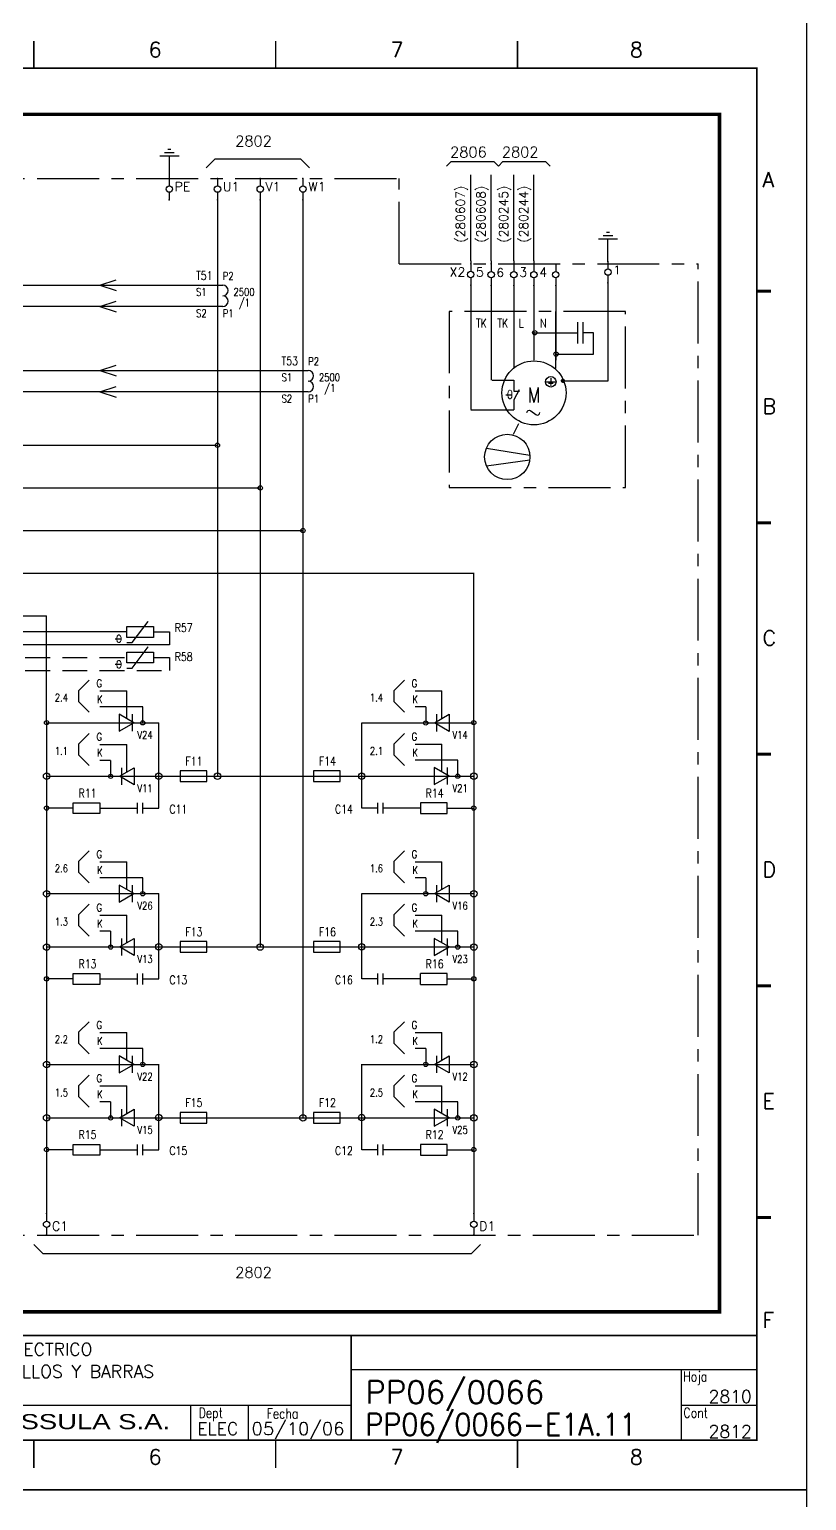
# Model space of a CAD drawing. Extents: x -4 to 416, y -4762 to 287.
# Drawn here: x 259.6 to 416.3, y -1497.4 to -1200.4 of the extents above; entities that cross this region are included whole.
import ezdxf
from ezdxf.enums import TextEntityAlignment as Align

# ---------------------------------------------------------------- set-up
doc = ezdxf.new("R2010")
doc.units = 0
doc.header["$LTSCALE"] = 10
doc.header["$MEASUREMENT"] = 0
for name, pattern in [('CENTER', [2, 1.25, -0.25, 0.25, -0.25]), ('DASHDOT', [1, 0.5, -0.25, 0, -0.25]), ('DASHED', [0.75, 0.5, -0.25])]:
    doc.linetypes.add(name, pattern=pattern)
doc.layers.get('0').update_dxf_attribs({"linetype": 'CONTINUOUS'})
for name, color, linetype in [('1', 7, 'CONTINUOUS'), ('10', 5, 'CONTINUOUS'), ('2', 7, 'CONTINUOUS'), ('25', 3, 'CONTINUOUS'), ('25K', 4, 'DASHED'), ('25PK', 4, 'CENTER'), ('35', 2, 'CONTINUOUS'), ('50', 1, 'CONTINUOUS'), ('8', 1, 'CONTINUOUS'), ('9', 6, 'CONTINUOUS'), ('DIBUJO', 7, 'CONTINUOUS'), ('NODE', 7, 'CONTINUOUS')]:
    doc.layers.add(name, color=color, linetype=linetype)
doc.styles.add('ABBSTYLE', font='ROMANS.SHX', dxfattribs={"width": 0.8})
doc.styles.add('HELVETICA', font='HELV.SHX')
doc.styles.add('LABEL', font='SIMPLEX', dxfattribs={"width": 0.8, "height": 4})
doc.styles.add('ROMANS', font='romans')
doc.styles.get("Standard").update_dxf_attribs({"font": 'simplex'})

# ---------------------------------------------------------------- blocks, each defined once
blk = doc.blocks.new('newcajec')
at = {"layer": '1'}
for p, q in [((179.4, 20.85), (0.13, 20.85)), ((7, 20.85), (7, 0)), ((71, 20.85), (71, 0)), ((84, 20.85), (84, 0.09)), ((99, 20.85), (99, 0)), ((215.2, 20.8), (215.2, 0)), ((184.64, 20.18), (184.81, 20.01)), ((184.81, 20.01), (185.18, 20.25)), ((10.6, 16.64), (0, 16.64)), ((10.6, 16.64), (99, 16.64)), ((10.6, 12.48), (0, 12.48)), ((10.6, 12.48), (99, 12.48)), ((179.4, 13.87), (215.2, 13.87)), ((368, 14.06), (368, 0)), ((10.6, 8.32), (0, 8.32)), ((10.6, 8.32), (99, 8.32)), ((179.4, 6.93), (267.63, 6.93)), ((267.63, 6.93), (302.5, 6.93)), ((270.63, 6.91), (270.63, 0)), ((282.07, 6.93), (282.07, 0)), ((368, 6.93), (383, 6.93)), ((10.6, 4.16), (0, 4.16)), ((10.6, 4.16), (99, 4.16))]:
    blk.add_line(p, q, dxfattribs=at)
for points in [[(47.5, 272.5, 0.3, 0.3, 0), (47.5, 277.91, 0.3, 0.3, 0)], [(95.5, 272.5, 0.3, 0.3, 0), (95.5, 277.91, 0.3, 0.3, 0)], [(143.5, 272.5, 0.3, 0.3, 0), (143.5, 277.91, 0.3, 0.3, 0)], [(191.5, 272.5, 0.3, 0.3, 0), (191.5, 277.91, 0.3, 0.3, 0)], [(239.5, 272.5, 0.3, 0.3, 0), (239.5, 277.91, 0.3, 0.3, 0)], [(287.5, 272.5, 0.3, 0.3, 0), (287.5, 277.91, 0.3, 0.3, 0)], [(335.5, 272.5, 0.3, 0.3, 0), (335.5, 277.91, 0.3, 0.3, 0)], [(-2.99, 228.23, 0.6, 0.6, 0), (-0.18, 228.23, 0.6, 0.6, 0)], [(383.01, 228.23, 0.6, 0.6, 0), (385.82, 228.23, 0.6, 0.6, 0)], [(-2.99, 182.23, 0.6, 0.6, 0), (-0.18, 182.23, 0.6, 0.6, 0)], [(383.01, 182.23, 0.6, 0.6, 0), (385.82, 182.23, 0.6, 0.6, 0)], [(-2.99, 136.23, 0.6, 0.6, 0), (-0.18, 136.23, 0.6, 0.6, 0)], [(383.01, 136.23, 0.6, 0.6, 0), (385.82, 136.23, 0.6, 0.6, 0)], [(-2.99, 90.23, 0.6, 0.6, 0), (-0.18, 90.23, 0.6, 0.6, 0)], [(383.01, 90.23, 0.6, 0.6, 0), (385.82, 90.23, 0.6, 0.6, 0)], [(-2.99, 44.23, 0.6, 0.6, 0), (-0.18, 44.23, 0.6, 0.6, 0)], [(383.01, 44.23, 0.6, 0.6, 0), (385.82, 44.23, 0.6, 0.6, 0)], [(383, 20.8, 0.3, 0.3, 0), (179.4, 20.8, 0.3, 0.3, 0), (179.4, 0, 0.3, 0.3, 0)], [(302.5, 20.8, 0.3, 0.3, 0), (302.5, 0, 0.3, 0.3, 0)], [(302.5, 14, 0.3, 0.3, 0), (383, 14, 0.3, 0.3, 0)], [(47.5, -5.5, 0.3, 0.3, 0), (47.5, -0.09, 0.3, 0.3, 0)], [(95.5, -5.5, 0.3, 0.3, 0), (95.5, -0.09, 0.3, 0.3, 0)], [(143.5, -5.5, 0.3, 0.3, 0), (143.5, -0.09, 0.3, 0.3, 0)], [(191.5, -5.5, 0.3, 0.3, 0), (191.5, -0.09, 0.3, 0.3, 0)], [(239.5, -5.5, 0.3, 0.3, 0), (239.5, -0.09, 0.3, 0.3, 0)], [(287.5, -5.5, 0.3, 0.3, 0), (287.5, -0.09, 0.3, 0.3, 0)], [(335.5, -5.5, 0.3, 0.3, 0), (335.5, -0.09, 0.3, 0.3, 0)]]:
    blk.add_lwpolyline(points, format="xyseb", dxfattribs=at)
at = {"layer": '1', "const_width": 0.3}
blk.add_lwpolyline([(0, 0), (0, 272.5), (383, 272.5), (383, 0)], close=True, dxfattribs=at)
at = {"layer": '2', "color": 14}
for p, q in [((221.42, 4.69), (221.42, 5.81)), ((221.42, 2.47), (221.42, 3.58))]:
    blk.add_line(p, q, dxfattribs=at)
for points in [[(220.05, 5.81), (220.05, 6.92), (226.74, 5.81), (226.74, 6.92)], [(221.42, 2.47), (220.05, 2.47), (221.42, 5.81), (220.05, 5.81)], [(221.42, 4.69), (224.25, 4.69), (221.42, 3.58), (224.25, 3.58)], [(224.25, 5.81), (225.37, 5.81), (225.37, 4.69)], [(224.25, 3.58), (225.37, 3.58), (225.37, 2.47)], [(225.37, 5.81), (226.74, 5.81), (225.37, 1.35), (226.74, 1.35)], [(224.25, 0.24), (224.25, 2.47), (220.05, 0.24), (220.05, 2.47)], [(226.74, 1.35), (226.74, 0.24), (224.25, 1.35), (224.25, 0.24)]]:
    blk.add_solid(points, dxfattribs=at)
at = {"layer": '1', "style": 'ROMANS'}
for s, p in [('1', (22.29, 274.68)), ('2', (70.29, 274.68)), ('3', (118.29, 274.68)), ('4', (166.29, 274.68)), ('5', (214.29, 274.68)), ('6', (262.29, 274.68)), ('7', (310.29, 274.68)), ('8', (357.79, 274.68)), ('A', (-4.37, 248.84)), ('A', (384.13, 248.84)), ('B', (-4.37, 203.84)), ('B', (384.13, 203.84)), ('C', (-4.37, 157.84)), ('C', (384.13, 157.84)), ('D', (-4.37, 111.84)), ('D', (384.13, 111.84)), ('E', (-4.37, 65.84)), ('E', (384.13, 65.84)), ('F', (-4.37, 22.34)), ('F', (384.13, 22.34)), ('1', (22.29, -4.82)), ('2', (70.29, -4.82)), ('3', (118.29, -4.82)), ('4', (166.29, -4.82)), ('5', (214.29, -4.82)), ('6', (262.29, -4.82)), ('7', (310.29, -4.82)), ('8', (357.79, -4.82))]:
    blk.add_text(s, height=3, dxfattribs=at).set_placement(p)
at = {"layer": '1', "style": 'LABEL', "width": 0.8}
for s, p in [('Diseno comprobado por', (179.73, 18.27)), ('Dibujo comprobado por', (179.81, 11.47)), ('Hoja', (368.38, 11.66)), ('Dibujado por', (179.83, 4.64)), ('Fecha', (285.71, 4.3)), ('Cont', (368.43, 4.46)), ('No', (2.23, 1.05)), ('Revision', (8, 1.05))]:
    blk.add_text(s, height=2, dxfattribs=at).set_placement(p)
for s, p in [('Dept', (274.61, 4.44)), ('Elaborado', (77.5, 1.05)), ('Fecha', (91.5, 1.05))]:
    blk.add_text(s, height=2, dxfattribs=at).set_placement(p, align=Align.CENTER)
at = {"layer": '10', "style": 'ROMANS'}
for tag, p in [('REV41', (3.5, 18.74)), ('REV43', (77.7, 18.74)), ('REV31', (3.5, 14.58)), ('REV33', (77.7, 14.58)), ('REV21', (3.5, 10.42)), ('REV23', (77.7, 10.42)), ('REV11', (3.5, 6.27)), ('REV13', (77.7, 6.27))]:
    blk.add_attdef(tag, text='', height=2.5, dxfattribs=at).set_placement(p, align=Align.MIDDLE)
for tag, p, height in [('REV42', (8, 17.49), 2.5), ('SHEETNAME1', (100.5, 15.83), 2.5), ('DOCUMENTTYPE', (216.43, 16.8), 2.5), ('NOTA', (305.32, 15.8), 3), ('REV32', (8, 13.33), 2.5), ('DESIGNCHECK', (180.74, 14.83), 2.5), ('OBJECT', (216.43, 12.4), 2.5), ('SHEETNAME2', (100.5, 11.67), 2.5), ('ORDER', (305.32, 7.3), 4.5), ('REV22', (8, 9.17), 2.5), ('SHEETNAME3', (100.5, 7.51), 2.5), ('DRAWINGCHECK', (180.53, 7.71), 2.5), ('CUSTOMER', (216.43, 8.08), 2.5), ('REV12', (8, 5.01), 2.5), ('SHEETNAME4', (100.5, 3.35), 2.5), ('USER', (180.63, 0.71), 2.5), ('DEPARTMENT', (271.93, 1.05), 2.5), ('DOCUMENT_ID', (305.32, 0.93), 4.4)]:
    blk.add_attdef(tag, p, '', height=height, dxfattribs=at)
for tag, width, p, p2 in [('REV44', 1.221199, (84.53, 17.49), (98.48, 17.49)), ('REV34', 1.221199, (84.53, 13.33), (98.48, 13.33)), ('REV24', 1.221199, (84.53, 9.17), (98.48, 9.17)), ('REV14', 1.221199, (84.53, 5.01), (98.48, 5.01)), ('CREATED2', 7.039915, (282.71, 1.05), (301.14, 1.05))]:
    blk.add_attdef(tag, text='', height=2.5, dxfattribs=dict(at, width=width)).set_placement(p, p2, align=Align.FIT)
for tag, p in [('SHEET', (382, 7.43)), ('NEXTSHEET', (382, 0.5))]:
    blk.add_attdef(tag, text='', height=2.5, dxfattribs=at).set_placement(p, align=Align.RIGHT)
at = {"layer": 'DIBUJO', "color": 14, "style": 'HELVETICA', "width": 1.3}
blk.add_text('RUSSULA S.A.', height=3, dxfattribs=at).set_placement((229, 2.19))
blk = doc.blocks.new('NOD', base_point=(237.5, 170))
at = {"layer": 'NODE'}
blk.add_point((237.5, 170), dxfattribs=at)
blk = doc.blocks.new('$$PLU21C')
for p, q in [((0, 2.5), (0, 0.75)), ((0, -0.75), (0, -2.5))]:
    blk.add_line(p, q)
at = {"layer": '2'}
blk.add_circle((0, 0), 0.75, dxfattribs=at)
for p in [(0, 2.5), (0, -2.5)]:
    blk.add_blockref('NOD', p, dxfattribs=at)
at = {"layer": '8'}
blk.add_attdef('*A', (1.25, -0.5), '', height=2.15, dxfattribs=at)
at = {"layer": '9'}
blk.add_attdef('ID', text='', height=2.15, dxfattribs=at).set_placement((-1.25, -0.5), align=Align.RIGHT)
blk = doc.blocks.new('$$PLD12C')
for p, q in [((0, 2.5), (0, 0.75)), ((0, -0.75), (0, -2.5))]:
    blk.add_line(p, q)
at = {"layer": '2'}
blk.add_circle((0, 0), 0.75, dxfattribs=at)
for p in [(0, 2.5), (0, -2.5)]:
    blk.add_blockref('NOD', p, dxfattribs=at)
at = {"layer": '8'}
blk.add_attdef('*A', (1.25, -1.5), '', height=2.15, dxfattribs=at)
at = {"layer": '9'}
blk.add_attdef('ID', text='', height=2.15, dxfattribs=at).set_placement((-1.25, -1.5), align=Align.RIGHT)

msp = doc.modelspace()

# ---------------------------------------------------------------- linework, layer by layer
for p, q in [((297.01, -1226.54), (295.18, -1228.37)), ((297.01, -1226.54), (314.25, -1226.54)), ((314.25, -1226.54), (316.07, -1228.37)), ((344.62, -1227.08), (343.71, -1227.99)), ((344.62, -1227.08), (353.24, -1227.08)), ((353.24, -1227.08), (354.15, -1227.99)), ((355.07, -1227.08), (354.15, -1227.99)), ((355.07, -1227.08), (363.69, -1227.08)), ((363.69, -1227.08), (364.6, -1227.99)), ((262.24, -1447.52), (260.41, -1445.69)), ((348.72, -1447.52), (350.55, -1445.69)), ((262.24, -1447.52), (348.72, -1447.52))]:
    msp.add_line(p, q)
at = {"layer": '2', "color": 7}
for p, q in [((348.57, -1247.1), (348.57, -1229.74)), ((352.71, -1247.1), (352.71, -1229.74)), ((357.27, -1247.1), (357.27, -1229.74)), ((361.32, -1247.1), (361.32, -1229.74)), ((348.57, -1247.1), (348.57, -1248.7)), ((352.71, -1247.1), (352.71, -1248.7)), ((357.27, -1247.1), (357.27, -1248.7)), ((361.32, -1247.1), (361.32, -1248.7))]:
    msp.add_line(p, q, dxfattribs=at)
at = {"layer": '2', "color": 210}
for p, q in [((297.49, -1233.72), (297.49, -1351.15)), ((306.11, -1233.72), (306.11, -1385.62)), ((314.73, -1233.72), (314.73, -1420.09)), ((263.02, -1340.37), (263.02, -1439.49)), ((349.2, -1340.37), (349.2, -1440.56))]:
    msp.add_line(p, q, dxfattribs=at)
at = {"layer": '2', "color": 2}
for p, q in [((348.57, -1252.07), (348.57, -1277.15)), ((352.7, -1251.81), (352.7, -1271.21))]:
    msp.add_line(p, q, dxfattribs=at)
at = {"layer": '2', "color": 1}
for p, q in [((357.27, -1252.07), (357.27, -1268.79)), ((361.32, -1251.59), (361.32, -1267.16)), ((365.72, -1252.07), (365.72, -1267.16)), ((365.72, -1268.88), (365.72, -1257.33))]:
    msp.add_line(p, q, dxfattribs=at)
at = {"layer": '2', "color": 3}
for p, q in [((376.32, -1271.38), (376.32, -1251.56)), ((367.27, -1271.38), (376.32, -1271.38))]:
    msp.add_line(p, q, dxfattribs=at)
at = {"layer": '2', "color": 4, "linetype": 'CENTER'}
msp.add_line((41.09, -1443.8), (394.45, -1443.8), dxfattribs=at)
msp.add_line((41.09, -1443.8), (394.45, -1443.8), dxfattribs=at)
at = {"layer": '2', "color": 3, "linetype": 'DASHDOT', "const_width": 0.724}
msp.add_lwpolyline([(23.86, -1217.56), (398.76, -1217.56), (398.76, -1459.31), (23.86, -1459.31), (23.86, -1217.56)], dxfattribs=at)
at = {"layer": '25', "linetype": 'Continuous'}
for p, q in [((364.73, -1270.8), (364.73, -1271.55)), ((363.82, -1271.55), (365.63, -1271.55)), ((364.27, -1271.85), (365.18, -1271.85)), ((364.58, -1272.15), (364.88, -1272.15))]:
    msp.add_line(p, q, dxfattribs=at)
at = {"layer": '25'}
for p, q in [((355.67, -1274.21), (356.92, -1274.21)), ((276.82, -1323.43), (278.09, -1323.43)), ((276.82, -1328.58), (278.09, -1328.58)), ((271.63, -1331.76), (269.48, -1333.91)), ((335.19, -1331.78), (333.04, -1333.94)), ((269.48, -1333.91), (269.48, -1336.07)), ((269.48, -1336.07), (271.63, -1338.22)), ((333.04, -1333.94), (333.04, -1336.09)), ((333.04, -1336.09), (335.19, -1338.25)), ((271.63, -1342.56), (269.48, -1344.71)), ((269.48, -1344.71), (269.48, -1346.86)), ((335.19, -1342.53), (333.04, -1344.68)), ((333.04, -1344.68), (333.04, -1346.84)), ((269.48, -1346.86), (271.63, -1349.02)), ((333.04, -1346.84), (335.19, -1348.99)), ((271.63, -1366.26), (269.48, -1368.41)), ((269.48, -1368.41), (269.48, -1370.57)), ((335.19, -1366.26), (333.04, -1368.41)), ((333.04, -1368.41), (333.04, -1370.57)), ((269.48, -1370.57), (271.63, -1372.72)), ((333.04, -1370.57), (335.19, -1372.72)), ((271.63, -1377.03), (269.48, -1379.18)), ((335.19, -1377.03), (333.04, -1379.18)), ((269.48, -1379.18), (269.48, -1381.34)), ((333.04, -1379.18), (333.04, -1381.34)), ((269.48, -1381.34), (271.63, -1383.49)), ((333.04, -1381.34), (335.19, -1383.49)), ((271.63, -1400.73), (269.48, -1402.88)), ((335.19, -1400.73), (333.04, -1402.88)), ((269.48, -1402.88), (269.48, -1405.04)), ((333.04, -1402.88), (333.04, -1405.04)), ((269.48, -1405.04), (271.63, -1407.19)), ((333.04, -1405.04), (335.19, -1407.19)), ((271.63, -1411.5), (269.48, -1413.66)), ((269.48, -1413.66), (269.48, -1415.81)), ((335.19, -1411.5), (333.04, -1413.66)), ((333.04, -1413.66), (333.04, -1415.81)), ((269.48, -1415.81), (271.63, -1417.97)), ((333.04, -1415.81), (335.19, -1417.97))]:
    msp.add_line(p, q, dxfattribs=at)
at = {"layer": '25', "linetype": 'Continuous'}
msp.add_lwpolyline([(366.95, -1271.35, 0.431, 0.431, 1), (367.38, -1271.35, 0.431, 0.431, 1)], format="xyseb", close=True, dxfattribs=at)
msp.add_lwpolyline([(359.92, -1277.78, -0.619604), (360.69, -1277.39), (361.73, -1278.17, 0.618034), (362.5, -1277.78, -1)], format="xyb", dxfattribs=at)
msp.add_circle((364.73, -1271.55), 1.06, dxfattribs=at)
at = {"layer": '25K'}
for p, q in [((357.23, -1282.12), (358.31, -1279.97)), ((258.71, -1327.21), (279.18, -1327.21)), ((284.56, -1327.21), (287.79, -1327.21)), ((287.79, -1327.21), (287.79, -1329.84)), ((258.71, -1329.84), (287.79, -1329.84))]:
    msp.add_line(p, q, dxfattribs=at)
at = {"layer": '25PK'}
for p, q in [((41.09, -1230.49), (334.12, -1230.49)), ((41.09, -1230.49), (334.12, -1230.49)), ((334.12, -1247.73), (334.12, -1230.49)), ((334.12, -1247.73), (334.12, -1230.49)), ((334.12, -1247.73), (394.45, -1247.73)), ((334.12, -1247.73), (394.45, -1247.73)), ((394.45, -1443.8), (394.45, -1247.73)), ((394.45, -1443.8), (394.45, -1247.73))]:
    msp.add_line(p, q, dxfattribs=at)
msp.add_lwpolyline([(344.26, -1257.33), (344.26, -1292.88), (379.81, -1292.88), (379.81, -1257.33)], close=True, dxfattribs=at)
at = {"layer": '35', "linetype": 'Continuous'}
for p, q in [((289.73, -1225.97), (285.85, -1225.97)), ((288.76, -1225.33), (286.82, -1225.33)), ((288.11, -1224.68), (287.47, -1224.68)), ((287.79, -1230.49), (287.79, -1225.97)), ((376.6, -1241.44), (375.95, -1241.44)), ((378.21, -1242.73), (374.34, -1242.73)), ((377.24, -1242.08), (375.3, -1242.08)), ((376.27, -1247.25), (376.27, -1242.73))]:
    msp.add_line(p, q, dxfattribs=at)
at = {"layer": '35'}
for p, q in [((247.93, -1252.04), (298.57, -1252.04)), ((273.79, -1252.04), (277.02, -1250.96)), ((273.79, -1252.04), (277.02, -1253.11)), ((273.79, -1256.34), (277.02, -1255.27)), ((298.57, -1256.34), (247.93, -1256.34)), ((273.79, -1256.34), (277.02, -1257.42)), ((361.49, -1261.64), (370.11, -1261.64)), ((370.11, -1259.49), (370.11, -1263.79)), ((371.19, -1259.49), (371.19, -1263.79)), ((373.34, -1261.64), (371.19, -1261.64)), ((373.34, -1265.95), (373.34, -1261.64)), ((365.8, -1265.95), (373.34, -1265.95)), ((242.55, -1269.27), (315.8, -1269.27)), ((273.79, -1269.27), (277.02, -1268.2)), ((273.79, -1269.27), (277.02, -1270.35)), ((315.8, -1273.58), (247.93, -1273.58)), ((273.79, -1273.58), (277.02, -1272.5)), ((273.79, -1273.58), (277.02, -1274.66)), ((352.88, -1271.19), (357.28, -1271.19)), ((357.28, -1271.19), (357.28, -1273.45)), ((358.38, -1273.2), (357.28, -1275.17)), ((357.28, -1273.45), (358.41, -1273.45)), ((357.28, -1275.17), (357.28, -1277.23)), ((348.57, -1277.23), (357.28, -1277.23)), ((230.7, -1284.35), (297.49, -1284.35)), ((230.7, -1292.97), (306.11, -1292.97)), ((230.7, -1301.59), (314.73, -1301.59)), ((230.7, -1310.21), (349.28, -1310.21)), ((349.2, -1340.4), (349.2, -1310.21)), ((230.64, -1318.77), (263.02, -1318.77)), ((263.02, -1340.37), (263.02, -1318.77)), ((279.18, -1320.98), (284.56, -1320.98)), ((279.18, -1323.14), (279.18, -1320.98)), ((280.25, -1324.21), (283.48, -1319.91)), ((283.48, -1319.91), (283.48, -1319.91)), ((284.56, -1320.98), (284.56, -1323.14)), ((279.18, -1322.06), (139.13, -1322.06)), ((284.56, -1323.14), (279.18, -1323.14)), ((279.18, -1324.21), (280.25, -1324.21)), ((284.56, -1322.06), (287.79, -1322.06)), ((287.79, -1322.06), (287.79, -1324.68)), ((287.79, -1324.68), (240, -1324.68)), ((279.18, -1326.13), (284.56, -1326.13)), ((279.18, -1328.29), (279.18, -1326.13)), ((280.25, -1329.37), (283.48, -1325.06)), ((283.48, -1325.06), (283.48, -1325.06)), ((284.56, -1326.13), (284.56, -1328.29)), ((284.56, -1328.29), (279.18, -1328.29)), ((279.18, -1329.37), (280.25, -1329.37)), ((273.79, -1333.94), (279.19, -1333.94)), ((279.19, -1339.41), (279.19, -1333.94)), ((337.35, -1333.96), (342.75, -1333.96)), ((342.74, -1339.55), (342.74, -1333.96)), ((282.41, -1337.17), (273.79, -1337.17)), ((277.67, -1338.65), (277.67, -1342.1)), ((280.65, -1340.37), (277.67, -1338.65)), ((280.25, -1338.65), (280.25, -1342.1)), ((282.41, -1340.37), (282.41, -1337.17)), ((339.5, -1337.2), (337.35, -1337.2)), ((339.5, -1337.2), (339.5, -1340.43)), ((341.26, -1340.4), (344.24, -1338.68)), ((341.66, -1338.68), (341.66, -1342.12)), ((344.24, -1338.68), (344.24, -1342.12)), ((277.67, -1342.1), (280.65, -1340.37)), ((344.24, -1342.12), (341.26, -1340.4)), ((273.79, -1344.74), (279.19, -1344.74)), ((279.18, -1350.32), (279.18, -1344.74)), ((337.35, -1344.71), (342.75, -1344.71)), ((342.75, -1350.19), (342.75, -1344.71)), ((275.94, -1347.97), (273.79, -1347.97)), ((275.94, -1347.97), (275.94, -1351.2)), ((345.97, -1347.94), (337.35, -1347.94)), ((345.97, -1351.15), (345.97, -1347.94)), ((277.7, -1351.17), (280.68, -1349.45)), ((280.68, -1352.9), (277.7, -1351.17)), ((278.1, -1349.45), (278.1, -1352.9)), ((280.68, -1349.45), (280.68, -1352.9)), ((285.64, -1357.64), (285.64, -1351.15)), ((295.33, -1350.1), (289.95, -1350.1)), ((289.95, -1350.1), (289.95, -1352.25)), ((295.33, -1352.25), (295.33, -1350.1)), ((322.27, -1350.1), (316.88, -1350.1)), ((316.88, -1350.1), (316.88, -1352.25)), ((322.27, -1352.25), (322.27, -1350.1)), ((326.58, -1357.64), (326.58, -1351.15)), ((344.21, -1351.15), (341.23, -1349.42)), ((341.23, -1349.42), (341.23, -1352.87)), ((341.23, -1352.87), (344.21, -1351.15)), ((343.81, -1349.42), (343.81, -1352.87)), ((289.95, -1352.25), (295.33, -1352.25)), ((316.88, -1352.25), (322.27, -1352.25)), ((268.4, -1356.56), (273.79, -1356.56)), ((268.4, -1358.71), (268.4, -1356.56)), ((273.79, -1356.56), (273.79, -1358.71)), ((281.33, -1358.71), (281.33, -1356.56)), ((282.41, -1358.71), (282.41, -1356.56)), ((329.81, -1358.71), (329.81, -1356.56)), ((330.89, -1358.71), (330.89, -1356.56)), ((343.81, -1356.56), (338.43, -1356.56)), ((338.43, -1356.56), (338.43, -1358.71)), ((343.81, -1358.71), (343.81, -1356.56)), ((268.4, -1357.64), (263.02, -1357.64)), ((273.79, -1358.71), (268.4, -1358.71)), ((273.79, -1357.64), (281.33, -1357.64)), ((282.41, -1357.64), (285.64, -1357.64)), ((329.81, -1357.64), (326.58, -1357.64)), ((338.43, -1357.64), (330.89, -1357.64)), ((338.43, -1358.71), (343.81, -1358.71)), ((343.81, -1357.64), (349.2, -1357.64)), ((273.79, -1368.44), (279.19, -1368.44)), ((279.19, -1373.91), (279.19, -1368.44)), ((337.35, -1368.44), (342.75, -1368.44)), ((342.74, -1374.02), (342.74, -1368.44)), ((282.41, -1371.67), (273.79, -1371.67)), ((282.41, -1374.87), (282.41, -1371.67)), ((339.5, -1371.67), (337.35, -1371.67)), ((339.5, -1371.67), (339.5, -1374.9)), ((277.67, -1373.15), (277.67, -1376.6)), ((280.65, -1374.87), (277.67, -1373.15)), ((277.67, -1376.6), (280.65, -1374.87)), ((280.25, -1373.15), (280.25, -1376.6)), ((341.26, -1374.87), (344.24, -1373.15)), ((344.24, -1376.6), (341.26, -1374.87)), ((341.66, -1373.15), (341.66, -1376.6)), ((344.24, -1373.15), (344.24, -1376.6)), ((273.79, -1379.21), (279.19, -1379.21)), ((279.18, -1384.79), (279.18, -1379.21)), ((337.35, -1379.21), (342.75, -1379.21)), ((342.75, -1384.69), (342.75, -1379.21)), ((275.94, -1382.44), (273.79, -1382.44)), ((275.94, -1382.44), (275.94, -1385.67)), ((277.7, -1385.65), (280.68, -1383.92)), ((278.1, -1383.92), (278.1, -1387.37)), ((280.68, -1383.92), (280.68, -1387.37)), ((345.97, -1382.44), (337.35, -1382.44)), ((344.21, -1385.65), (341.23, -1383.92)), ((341.23, -1383.92), (341.23, -1387.37)), ((343.81, -1383.92), (343.81, -1387.37)), ((345.97, -1385.65), (345.97, -1382.44)), ((280.68, -1387.37), (277.7, -1385.65)), ((285.64, -1392.11), (285.64, -1385.62)), ((295.33, -1384.57), (289.95, -1384.57)), ((289.95, -1384.57), (289.95, -1386.72)), ((289.95, -1386.72), (295.33, -1386.72)), ((295.33, -1386.72), (295.33, -1384.57)), ((322.27, -1384.57), (316.88, -1384.57)), ((316.88, -1384.57), (316.88, -1386.72)), ((316.88, -1386.72), (322.27, -1386.72)), ((322.27, -1386.72), (322.27, -1384.57)), ((326.58, -1392.11), (326.58, -1385.62)), ((341.23, -1387.37), (344.21, -1385.65)), ((268.4, -1392.11), (263.02, -1392.11)), ((268.4, -1391.03), (273.79, -1391.03)), ((268.4, -1393.19), (268.4, -1391.03)), ((273.79, -1391.03), (273.79, -1393.19)), ((273.79, -1392.11), (281.33, -1392.11)), ((281.33, -1393.19), (281.33, -1391.03)), ((282.41, -1393.19), (282.41, -1391.03)), ((282.41, -1392.11), (285.64, -1392.11)), ((329.81, -1392.11), (326.58, -1392.11)), ((329.81, -1393.19), (329.81, -1391.03)), ((330.89, -1393.19), (330.89, -1391.03)), ((338.43, -1392.11), (330.89, -1392.11)), ((343.81, -1391.03), (338.43, -1391.03)), ((338.43, -1393.19), (338.43, -1391.03)), ((343.81, -1393.19), (343.81, -1391.03)), ((343.81, -1392.11), (349.2, -1392.11)), ((273.79, -1393.19), (268.4, -1393.19)), ((338.43, -1393.19), (343.81, -1393.19)), ((273.79, -1402.91), (279.19, -1402.91)), ((279.19, -1408.39), (279.19, -1402.91)), ((337.35, -1402.91), (342.75, -1402.91)), ((342.74, -1408.5), (342.74, -1402.91)), ((282.41, -1406.14), (273.79, -1406.14)), ((280.65, -1409.35), (277.67, -1407.62)), ((277.67, -1407.62), (277.67, -1411.07)), ((280.25, -1407.62), (280.25, -1411.07)), ((282.41, -1409.35), (282.41, -1406.14)), ((339.5, -1406.14), (337.35, -1406.14)), ((339.5, -1406.14), (339.5, -1409.37)), ((341.26, -1409.35), (344.24, -1407.62)), ((341.66, -1407.62), (341.66, -1411.07)), ((344.24, -1407.62), (344.24, -1411.07)), ((277.67, -1411.07), (280.65, -1409.35)), ((344.24, -1411.07), (341.26, -1409.35)), ((273.79, -1413.68), (279.19, -1413.68)), ((279.18, -1419.27), (279.18, -1413.68)), ((337.35, -1413.68), (342.75, -1413.68)), ((342.75, -1419.16), (342.75, -1413.68)), ((275.94, -1416.92), (273.79, -1416.92)), ((275.94, -1416.92), (275.94, -1420.15)), ((277.7, -1420.12), (280.68, -1418.4)), ((278.1, -1418.4), (278.1, -1421.84)), ((280.68, -1418.4), (280.68, -1421.84)), ((295.33, -1419.04), (289.95, -1419.04)), ((289.95, -1419.04), (289.95, -1421.2)), ((295.33, -1421.2), (295.33, -1419.04)), ((322.27, -1419.04), (316.88, -1419.04)), ((316.88, -1419.04), (316.88, -1421.2)), ((322.27, -1421.2), (322.27, -1419.04)), ((345.97, -1416.92), (337.35, -1416.92)), ((344.21, -1420.12), (341.23, -1418.4)), ((341.23, -1418.4), (341.23, -1421.84)), ((343.81, -1418.4), (343.81, -1421.84)), ((345.97, -1420.12), (345.97, -1416.92)), ((280.68, -1421.84), (277.7, -1420.12)), ((285.64, -1426.58), (285.64, -1420.09)), ((289.95, -1421.2), (295.33, -1421.2)), ((316.88, -1421.2), (322.27, -1421.2)), ((326.58, -1426.58), (326.58, -1420.09)), ((341.23, -1421.84), (344.21, -1420.12)), ((268.4, -1425.51), (273.79, -1425.51)), ((268.4, -1427.66), (268.4, -1425.51)), ((273.79, -1425.51), (273.79, -1427.66)), ((281.33, -1427.66), (281.33, -1425.51)), ((282.41, -1427.66), (282.41, -1425.51)), ((329.81, -1427.66), (329.81, -1425.51)), ((330.89, -1427.66), (330.89, -1425.51)), ((343.81, -1425.51), (338.43, -1425.51)), ((338.43, -1425.51), (338.43, -1427.66)), ((343.81, -1427.66), (343.81, -1425.51)), ((268.4, -1426.58), (263.02, -1426.58)), ((273.79, -1427.66), (268.4, -1427.66)), ((273.79, -1426.58), (281.33, -1426.58)), ((282.41, -1426.58), (285.64, -1426.58)), ((329.81, -1426.58), (326.58, -1426.58)), ((338.43, -1426.58), (330.89, -1426.58)), ((338.43, -1427.66), (343.81, -1427.66)), ((343.81, -1426.58), (349.2, -1426.58))]:
    msp.add_line(p, q, dxfattribs=at)
for centre in [(361.49, -1261.64), (365.8, -1265.95), (297.49, -1284.35), (306.11, -1292.97), (314.73, -1301.59), (282.41, -1340.4), (339.5, -1340.43), (275.94, -1351.2), (345.97, -1351.17), (263.02, -1357.61), (349.2, -1357.61), (282.41, -1374.9), (339.5, -1374.9), (275.94, -1385.67), (345.97, -1385.67), (263.02, -1392.08), (349.2, -1392.08), (282.41, -1409.37), (339.5, -1409.37), (275.94, -1420.15), (345.97, -1420.15), (263.02, -1426.56), (349.2, -1426.56)]:
    msp.add_circle(centre, 0.431, dxfattribs=at)
at = {"layer": '35', "color": 210}
for centre in [(263.02, -1340.37), (349.2, -1340.37)]:
    msp.add_circle(centre, 0.431, dxfattribs=at)
at = {"layer": '35'}
for centre in [(298.57, -1253.11), (298.57, -1255.27), (315.8, -1270.35), (315.8, -1272.5)]:
    msp.add_arc(centre, 1.08, 270, 90, dxfattribs=at)
at = {"layer": '50', "linetype": 'Continuous'}
for p, q in [((351.75, -1284.93), (360.52, -1286.39)), ((351.77, -1288.53), (360.49, -1287.29))]:
    msp.add_line(p, q, dxfattribs=at)
at = {"layer": '50', "color": 210}
for p, q in [((263.02, -1340.4), (285.64, -1340.4)), ((285.64, -1351.15), (285.64, -1340.37)), ((326.58, -1351.15), (326.58, -1340.37)), ((326.58, -1340.4), (349.2, -1340.4)), ((263.02, -1351.15), (349.2, -1351.15)), ((263.02, -1374.87), (285.64, -1374.87)), ((285.64, -1385.62), (285.64, -1374.85)), ((326.58, -1385.62), (326.58, -1374.85)), ((326.58, -1374.87), (349.2, -1374.87)), ((263.02, -1385.65), (349.2, -1385.65)), ((263.02, -1409.35), (285.64, -1409.35)), ((285.64, -1420.09), (285.64, -1409.32)), ((326.58, -1420.09), (326.58, -1409.32)), ((326.58, -1409.35), (349.2, -1409.35)), ((263.02, -1420.12), (349.2, -1420.12))]:
    msp.add_line(p, q, dxfattribs=at)
at = {"layer": '50', "linetype": 'Continuous'}
for centre, radius in [((361.34, -1273.78), 6.46), ((355.96, -1286.71), 4.57)]:
    msp.add_circle(centre, radius, dxfattribs=at)
at = {"layer": '50', "color": 210}
for centre in [(263.02, -1351.17), (285.64, -1351.15), (297.49, -1351.17), (349.2, -1351.17), (349.2, -1374.9), (263.02, -1385.67), (306.11, -1385.67), (326.58, -1385.62), (349.2, -1385.67), (263.02, -1409.37), (349.2, -1409.37), (263.02, -1420.15), (285.64, -1420.09), (314.73, -1420.15), (326.58, -1420.09), (349.2, -1420.15)]:
    msp.add_circle(centre, 0.646, dxfattribs=at)
at = {"layer": '50', "color": 6}
for centre in [(326.58, -1351.15), (263.02, -1374.9), (285.64, -1385.62)]:
    msp.add_circle(centre, 0.646, dxfattribs=at)
at = {"layer": 'DIBUJO'}
for points in [[(-3.68, -1198.24), (416.32, -1198.24), (416.32, -1495.24), (-3.68, -1495.24), (-3.68, -1198.24)], [(-3.68, -1495.24), (416.32, -1495.24), (416.32, -1792.24), (-3.68, -1792.24), (-3.68, -1495.24)]]:
    msp.add_lwpolyline(points, dxfattribs=at)

# ---------------------------------------------------------------- block references
at = {"layer": '2', "color": 7}
ref = msp.add_blockref('newcajec', (17, -1485.22), dxfattribs=dict(at, xscale=1.016442892079943, yscale=1.016442892079943, zscale=1.016442892079943))
ref.add_attrib('REV24', '28/05/07', dxfattribs={"layer": '10', "height": 2.541, "style": 'ROMANS', "width": 0.728168}).set_placement((102.91, -1475.89), (117.1, -1475.89), align=Align.FIT)
ref.add_attrib('SHEETNAME3', 'TIRISTORES DE INDUCIDO', (119.15, -1477.59), dxfattribs={"layer": '10', "height": 2.5411, "style": 'ROMANS'})
ref.add_attrib('SHEETNAME2', 'CONVERTIDOR C.C. TIJERA 18RM', (119.15, -1473.36), dxfattribs={"layer": '10', "height": 2.5411, "style": 'ROMANS'})
ref.add_attrib('SHEETNAME1', '+TA111', (119.15, -1469.13), dxfattribs={"layer": '10', "height": 2.541, "style": 'ROMANS'})
ref.add_attrib('USER', 'J.PAZOS', (200.6, -1484.5), dxfattribs={"layer": '10', "height": 2.541, "style": 'ROMANS'})
ref.add_attrib('DRAWINGCHECK', 'J.L.C.C.', (200.5, -1477.38), dxfattribs={"layer": '10', "height": 2.541, "style": 'ROMANS'})
ref.add_attrib('DESIGNCHECK', 'J.M. CEDEIRA', (200.71, -1470.14), dxfattribs={"layer": '10', "height": 2.5411, "style": 'ROMANS'})
ref.add_attrib('REV22', 'As-built', (25.13, -1475.89), dxfattribs={"layer": '10', "height": 2.541, "style": 'ROMANS'})
ref.add_attrib('REV12', 'Aprobación documentación', (25.13, -1480.12), dxfattribs={"layer": '10', "height": 2.5411, "style": 'ROMANS'})
ref.add_attrib('REV21', '1', dxfattribs={"layer": '10', "height": 2.54, "style": 'ROMANS'}).set_placement((20.56, -1474.62), align=Align.MIDDLE)
ref.add_attrib('REV11', '0', dxfattribs={"layer": '10', "height": 2.54, "style": 'ROMANS'}).set_placement((20.56, -1478.85), align=Align.MIDDLE)
ref.add_attrib('SHEETNAME4', '-', (119.15, -1481.82), dxfattribs={"layer": '10', "height": 2.54, "style": 'ROMANS'})
ref.add_attrib('REV14', '18/10/06', dxfattribs={"layer": '10', "height": 2.541, "style": 'ROMANS', "width": 0.728168}).set_placement((102.91, -1480.12), (117.1, -1480.12), align=Align.FIT)
ref.add_attrib('REV23', 'C.C.R.', dxfattribs={"layer": '10', "height": 2.541, "style": 'ROMANS'}).set_placement((95.98, -1474.62), align=Align.MIDDLE)
ref.add_attrib('REV13', 'PAZOS', dxfattribs={"layer": '10', "height": 2.541, "style": 'ROMANS'}).set_placement((95.98, -1478.85), align=Align.MIDDLE)
ref.add_attrib('DOCUMENT_ID', 'PP06/0066-E1A.11', (327.34, -1484.27), dxfattribs={"layer": '10', "height": 4.4723, "style": 'ROMANS', "width": 0.9})
ref.add_attrib('ORDER', 'PP06/0066', (327.34, -1477.8), dxfattribs={"layer": '10', "height": 4.574, "style": 'ROMANS'})
ref.add_attrib('CUSTOMER', 'ACINDAR', (236.99, -1477), dxfattribs={"layer": '10', "height": 2.541, "style": 'ROMANS'})
ref.add_attrib('OBJECT', 'TREN DE ROLLOS Y BARRAS', (236.99, -1472.61), dxfattribs={"layer": '10', "height": 2.5411, "style": 'ROMANS'})
ref.add_attrib('DOCUMENTTYPE', 'ESQUEMA ELECTRICO', (236.99, -1468.14), dxfattribs={"layer": '10', "height": 2.5411, "style": 'ROMANS'})
ref.add_attrib('CREATED2', '05/10/06', dxfattribs={"layer": '10', "height": 2.541, "style": 'ROMANS', "width": 0.961976}).set_placement((304.36, -1484.16), (323.1, -1484.16), align=Align.FIT)
ref.add_attrib('DEPARTMENT', 'ELEC', (293.4, -1484.16), dxfattribs={"layer": '10', "height": 2.541, "style": 'ROMANS'})
ref.add_attrib('NEXTSHEET', '2812', dxfattribs={"layer": '10', "height": 2.541, "style": 'ROMANS'}).set_placement((405.28, -1484.71), align=Align.RIGHT)
ref.add_attrib('SHEET', '2810', dxfattribs={"layer": '10', "height": 2.541, "style": 'ROMANS'}).set_placement((405.28, -1477.66), align=Align.RIGHT)
at = {"layer": '2', "color": 7, "xscale": 0.8618399999999654, "yscale": 0.8618399999999654, "zscale": 0.8618399999999654}
for name, p, values in [('$$PLU21C', (287.77, -1232.64), {'*A': 'PE'}), ('$$PLU21C', (297.49, -1232.64), {'*A': 'U1'}), ('$$PLU21C', (306.11, -1232.64), {'*A': 'V1'}), ('$$PLU21C', (314.73, -1232.64), {'*A': 'W1'}), ('$$PLU21C', (348.57, -1249.89), {'ID': 'X2', '*A': '5'}), ('$$PLU21C', (357.27, -1249.92), {'*A': '3'}), ('$$PLU21C', (361.32, -1249.92), {'*A': '4'}), ('$$PLD12C', (263.02, -1441.64), {'*A': 'C1'}), ('$$PLD12C', (349.2, -1441.64), {'*A': 'D1'})]:
    msp.add_blockref(name, p, dxfattribs=at).add_auto_attribs(values)
at = {"layer": '2', "color": 7}
ref = msp.add_blockref('$$PLU21C', (376.27, -1249.4), dxfattribs=dict(at, xscale=0.8618399999999654, yscale=0.8618399999999654, zscale=0.8618399999999654))
ref.add_attrib('*A', '1', (377.35, -1249.83), dxfattribs={"layer": '8', "height": 1.72})
ref = msp.add_blockref('$$PLU21C', (352.7, -1249.92), dxfattribs=dict(at, xscale=0.8618399999999654, yscale=0.8618399999999654, zscale=0.8618399999999654))
ref.add_attrib('*A', '6', (353.78, -1250.35), dxfattribs={"layer": '8', "height": 1.72})
at = {"layer": '2', "color": 7, "xscale": 0.8618399999999654, "yscale": 0.8618399999999654, "zscale": 0.8618399999999654}
msp.add_blockref('$$PLU21C', (365.72, -1249.93), dxfattribs=at)

# ---------------------------------------------------------------- texts
at = {"layer": '2', "color": 7, "style": 'ROMANS'}
for s, p in [('2802', (301.07, -1224.03)), ('2806', (344.42, -1226.24)), ('2802', (354.86, -1226.24)), ('2802', (301.07, -1452.44))]:
    msp.add_text(s, height=2.155, dxfattribs=at).set_placement(p)
at = {"layer": '2', "color": 210}
for s, p in [('(280607)', (347.4, -1243.45)), ('(280608)', (351.54, -1243.45)), ('(280245)', (356.1, -1243.45)), ('(280244)', (360.14, -1243.45))]:
    msp.add_text(s, height=1.81, rotation=90, dxfattribs=at).set_placement(p)
at = {"layer": '25', "style": 'ABBSTYLE', "width": 0.8}
for s, height, p in [('T51', 1.724, (293.18, -1250.96)), ('P2', 1.551, (298.57, -1250.96)), ('S1', 1.551, (293.18, -1254.19)), ('2500', 1.551, (300.72, -1254.19)), ('/1', 1.551, (301.8, -1256.34)), ('S2', 1.551, (293.18, -1258.5)), ('P1', 1.551, (298.57, -1258.5)), ('TK', 1.724, (349.64, -1260.59)), ('TK', 1.724, (353.95, -1260.59)), ('L', 1.72, (358.26, -1260.59)), ('N', 1.72, (362.57, -1260.59)), ('T53', 1.724, (310.42, -1268.2)), ('P2', 1.551, (315.8, -1268.2)), ('S1', 1.551, (310.42, -1271.43)), ('2500', 1.551, (317.96, -1271.43)), ('/1', 1.551, (319.04, -1273.58)), ('0', 1.72, (355.9, -1274.96)), ('S2', 1.551, (310.42, -1275.74)), ('P1', 1.551, (315.8, -1275.74)), ('R57', 1.724, (288.87, -1322.06)), ('O', 1.55, (277.02, -1324.21)), ('R58', 1.724, (288.87, -1327.91)), ('O', 1.55, (277.02, -1329.37)), ('2.4', 1.551, (264.67, -1336.07)), ('1.4', 1.551, (328.23, -1336.09)), ('V24', 1.551, (281.33, -1343.61)), ('V14', 1.551, (344.89, -1343.63)), ('1.1', 1.551, (264.67, -1346.86)), ('2.1', 1.551, (328.23, -1346.84)), ('F11', 1.724, (291.03, -1348.99)), ('F14', 1.724, (317.96, -1348.99)), ('R11', 1.724, (269.48, -1355.46)), ('V11', 1.551, (281.33, -1354.41)), ('R14', 1.724, (339.5, -1355.46)), ('V21', 1.551, (344.89, -1354.38)), ('C11', 1.724, (287.79, -1358.69)), ('C14', 1.724, (321.19, -1358.69)), ('2.6', 1.551, (264.67, -1370.57)), ('1.6', 1.551, (328.23, -1370.57)), ('V26', 1.551, (281.33, -1378.11)), ('V16', 1.551, (344.89, -1378.11)), ('1.3', 1.551, (264.67, -1381.34)), ('2.3', 1.551, (328.23, -1381.34)), ('F13', 1.724, (291.03, -1383.47)), ('F16', 1.724, (317.96, -1383.47)), ('R13', 1.724, (269.48, -1389.93)), ('V13', 1.551, (281.33, -1388.88)), ('R16', 1.724, (339.5, -1389.93)), ('V23', 1.551, (344.89, -1388.88)), ('C13', 1.724, (287.79, -1393.16)), ('C16', 1.724, (321.19, -1393.16)), ('2.2', 1.551, (264.67, -1405.04)), ('1.2', 1.551, (328.23, -1405.04)), ('V22', 1.551, (281.33, -1412.58)), ('V12', 1.551, (344.89, -1412.58)), ('1.5', 1.551, (264.67, -1415.81)), ('F15', 1.724, (291.03, -1417.94)), ('F12', 1.724, (317.96, -1417.94)), ('2.5', 1.551, (328.23, -1415.81)), ('V15', 1.551, (281.33, -1423.35)), ('V25', 1.551, (344.89, -1423.35)), ('R15', 1.724, (269.48, -1424.4)), ('R12', 1.724, (339.5, -1424.4)), ('C15', 1.724, (287.79, -1427.64)), ('C12', 1.724, (321.19, -1427.64))]:
    msp.add_text(s, height=height, dxfattribs=at).set_placement(p)
at = {"layer": '25', "linetype": 'Continuous', "style": 'ABBSTYLE', "width": 0.8}
msp.add_text('M', height=3.02, dxfattribs=at).set_placement((361.34, -1274.21), align=Align.MIDDLE)
at = {"layer": '25', "style": 'ABBSTYLE', "width": 0.8}
for s, p in [('G', (273.65, -1332.42)), ('G', (337.21, -1332.44)), ('K', (273.79, -1335.64)), ('K', (337.35, -1335.66)), ('G', (337.21, -1343.19)), ('G', (273.65, -1343.22)), ('K', (273.79, -1346.44)), ('K', (337.35, -1346.41)), ('G', (273.65, -1366.92)), ('G', (337.21, -1366.92)), ('K', (273.79, -1370.14)), ('K', (337.35, -1370.14)), ('G', (273.65, -1377.69)), ('G', (337.21, -1377.69)), ('K', (273.79, -1380.91)), ('K', (337.35, -1380.91)), ('G', (273.65, -1401.39)), ('G', (337.21, -1401.39)), ('K', (273.79, -1404.61)), ('K', (337.35, -1404.61)), ('G', (273.65, -1412.16)), ('G', (337.21, -1412.16)), ('K', (273.79, -1415.38)), ('K', (337.35, -1415.38))]:
    msp.add_text(s, height=1.55, dxfattribs=at).set_placement(p, align=Align.MIDDLE)

doc.saveas('drawing.dxf')
